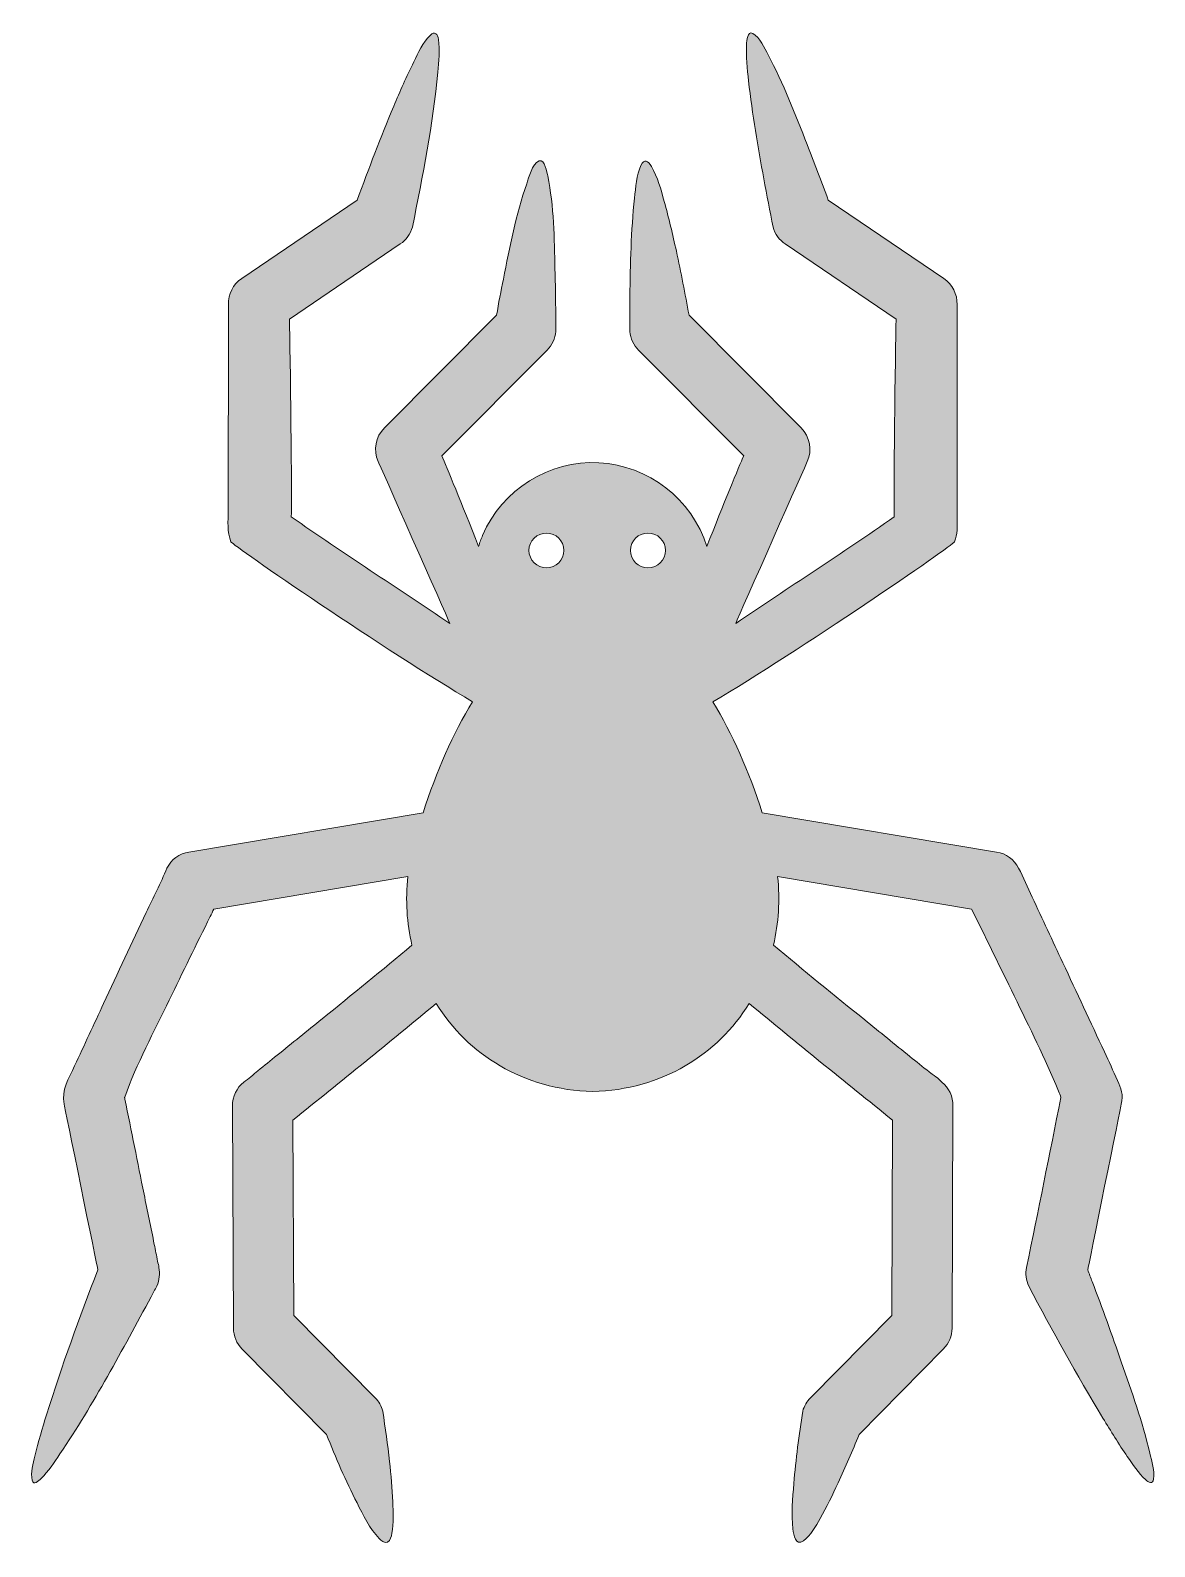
# Model space of a CAD drawing. Header units: inches. Extents: x 0 to 76, y 0 to 102.
import ezdxf

# ---------------------------------------------------------------- set-up
doc = ezdxf.new("R2010")
doc.units = ezdxf.units.IN
doc.header["$MEASUREMENT"] = 0
doc.layers.add('Layer 1', color=7, linetype='Continuous')

msp = doc.modelspace()

# ---------------------------------------------------------------- hatches: boundary and pattern name
at = {"layer": 'Layer 1', "true_color": 0x73cdda}
h = msp.add_hatch(color=133, dxfattribs=at)
h.dxf.hatch_style = 2
edge = h.paths.add_edge_path()
edge.add_spline(control_points=[(73.33, 29.5), (73.33, 29.5), (73.33, 29.51), (73.33, 29.51), (73.47, 30.13), (73.32, 30.56), (73.08, 31.1), (72.78, 31.74), (72.49, 32.38), (72.19, 33.02), (71.26, 35.02), (70.33, 37.02), (69.39, 39.02), (68.71, 40.49), (68.02, 41.96), (67.33, 43.43), (67.03, 44.07), (66.76, 44.76), (66.41, 45.39), (66.12, 45.96), (65.57, 46.37), (64.94, 46.47), (64.94, 46.47), (49.17, 49.11), (49.17, 49.11), (48.28, 51.89), (47.16, 54.46), (45.84, 56.57), (51.56, 59.95), (61.99, 67.1), (62.11, 67.35), (62.32, 67.86), (62.29, 68.38), (62.29, 68.92), (62.29, 69.7), (62.29, 70.48), (62.29, 71.25), (62.29, 73.52), (62.28, 75.78), (62.28, 78.04), (62.28, 79.8), (62.28, 81.55), (62.28, 83.31), (62.3, 84.01), (61.96, 84.67), (61.39, 85.06), (61.39, 85.06), (53.61, 90.33), (53.61, 90.33), (53.16, 91.59), (52.68, 92.84), (52.19, 94.08), (51.39, 96.12), (50.59, 98.19), (49.56, 100.13), (49.32, 100.58), (49.01, 101.3), (48.53, 101.56), (48.16, 101.77), (48.13, 101.04), (48.11, 100.84), (48.07, 100.02), (48.16, 99.18), (48.25, 98.36), (48.37, 97.24), (48.54, 96.13), (48.71, 95.02), (49.06, 92.85), (49.46, 90.68), (49.9, 88.53), (50.02, 88.06), (50.32, 87.66), (50.71, 87.39), (50.71, 87.39), (58.18, 82.33), (58.18, 82.33), (58.11, 80.23), (58, 69.84), (58.05, 69.03), (54.54, 66.56), (50.93, 64.26), (47.38, 61.86), (47.69, 62.58), (52.2, 72.75), (52.2, 72.75), (52.54, 73.52), (52.38, 74.42), (51.79, 75.02), (51.79, 75.02), (44.24, 82.59), (44.24, 82.59), (43.98, 84.04), (43.7, 85.47), (43.39, 86.9), (43.14, 88.03), (42.88, 89.15), (42.57, 90.26), (42.35, 91.05), (42.13, 91.9), (41.71, 92.61), (41.5, 92.98), (41.21, 93.14), (41, 92.68), (40.7, 92.01), (40.65, 91.2), (40.57, 90.48), (40.34, 88.28), (40.29, 86.05), (40.26, 83.84), (40.25, 83.06), (40.25, 82.28), (40.25, 81.5), (40.3, 81.03), (40.5, 80.59), (40.84, 80.25), (40.84, 80.25), (47.92, 73.14), (47.92, 73.14), (47.59, 72.4), (46.57, 69.89), (45.44, 67.04), (44.45, 70.21), (41.5, 72.5), (38.17, 72.67), (34.83, 72.84), (31.66, 70.86), (30.35, 67.78), (30.25, 67.54), (30.16, 67.29), (30.08, 67.04), (28.95, 69.89), (27.93, 72.4), (27.6, 73.14), (27.6, 73.14), (34.69, 80.25), (34.69, 80.25), (35.02, 80.59), (35.23, 81.03), (35.27, 81.5), (35.28, 82.9), (35.26, 84.29), (35.22, 85.68), (35.17, 87.76), (35.16, 89.93), (34.73, 91.97), (34.69, 92.17), (34.53, 93.13), (34.15, 92.98), (33.68, 92.8), (33.46, 91.85), (33.32, 91.45), (32.6, 89.37), (32.17, 87.18), (31.75, 85.03), (31.58, 84.22), (31.43, 83.41), (31.29, 82.59), (31.29, 82.59), (23.74, 75.02), (23.74, 75.02), (23.15, 74.42), (22.98, 73.52), (23.32, 72.75), (23.32, 72.75), (27.84, 62.58), (28.15, 61.86), (24.6, 64.26), (20.98, 66.57), (17.48, 69.03), (17.53, 69.84), (17.41, 80.23), (17.35, 82.33), (17.35, 82.33), (24.81, 87.39), (24.81, 87.39), (25.21, 87.66), (25.5, 88.06), (25.63, 88.53), (26.33, 91.97), (27.01, 95.45), (27.34, 98.96), (27.4, 99.67), (27.49, 100.44), (27.38, 101.15), (27.32, 101.51), (27.14, 101.75), (26.82, 101.43), (26.33, 100.95), (26.02, 100.25), (25.72, 99.64), (25.23, 98.67), (24.8, 97.67), (24.37, 96.66), (23.5, 94.58), (22.68, 92.46), (21.91, 90.33), (21.91, 90.33), (14.14, 85.06), (14.14, 85.06), (13.56, 84.67), (13.22, 84.01), (13.25, 83.31), (13.25, 79.86), (13.24, 76.4), (13.24, 72.95), (13.24, 71.78), (13.24, 70.61), (13.23, 69.44), (13.23, 68.76), (13.15, 67.99), (13.42, 67.35), (13.53, 67.1), (23.96, 59.96), (29.68, 56.58), (28.36, 54.46), (27.24, 51.89), (26.35, 49.11), (26.35, 49.11), (10.59, 46.47), (10.59, 46.47), (9.95, 46.37), (9.4, 45.96), (9.11, 45.39), (8.69, 44.37), (8.17, 43.39), (7.71, 42.4), (6.76, 40.36), (5.8, 38.32), (4.85, 36.28), (4.2, 34.88), (3.55, 33.48), (2.9, 32.08), (2.51, 31.24), (1.98, 30.46), (2.2, 29.51), (2.2, 29.51), (2.19, 29.5), (2.19, 29.5), (2.21, 29.44), (4.42, 18.55), (4.46, 18.35), (3.22, 15.14), (2.04, 11.89), (1.01, 8.6), (0.72, 7.69), (0.45, 6.76), (0.23, 5.82), (0.12, 5.33), (-0.08, 4.7), (0.04, 4.19), (0.12, 3.81), (0.5, 4.15), (0.64, 4.3), (1.13, 4.79), (1.53, 5.39), (1.91, 5.96), (4.18, 9.34), (6.12, 12.96), (8.04, 16.54), (8.17, 16.78), (8.3, 17.02), (8.43, 17.26), (8.6, 17.65), (8.65, 18.09), (8.57, 18.51), (8.57, 18.64), (8.51, 18.8), (8.48, 18.94), (8.41, 19.31), (8.33, 19.68), (8.26, 20.06), (8.03, 21.19), (7.8, 22.32), (7.57, 23.45), (7.14, 25.58), (6.72, 27.71), (6.28, 29.84), (6.27, 29.87), (6.26, 29.91), (6.26, 29.94), (6.26, 29.95), (6.26, 29.96), (6.27, 29.98), (7.08, 32.22), (8.24, 34.37), (9.27, 36.51), (10.18, 38.38), (11.09, 40.26), (12.02, 42.12), (12.1, 42.29), (12.19, 42.46), (12.27, 42.63), (12.27, 42.63), (25.32, 44.82), (25.32, 44.82), (25.15, 43.24), (25.25, 41.68), (25.6, 40.2), (23.6, 38.53), (21.58, 36.89), (19.55, 35.24), (18.54, 34.42), (17.53, 33.61), (16.52, 32.79), (16.09, 32.44), (15.66, 32.1), (15.23, 31.75), (14.92, 31.5), (14.62, 31.19), (14.28, 30.98), (13.8, 30.6), (13.52, 30.01), (13.52, 29.39), (13.52, 29.39), (13.59, 14.43), (13.59, 14.43), (13.59, 13.89), (13.8, 13.39), (14.17, 13.01), (14.17, 13.01), (19.85, 7.26), (19.85, 7.26), (20.47, 5.71), (21.14, 4.16), (21.9, 2.67), (22.31, 1.85), (22.74, 0.93), (23.39, 0.27), (23.52, 0.14), (23.75, -0.07), (23.95, 0.02), (24.15, 0.11), (24.21, 0.43), (24.25, 0.62), (24.38, 1.31), (24.34, 2.04), (24.31, 2.73), (24.27, 3.64), (24.19, 4.54), (24.09, 5.45), (23.96, 6.58), (23.81, 7.71), (23.63, 8.84), (23.54, 9.18), (23.37, 9.49), (23.12, 9.74), (23.12, 9.74), (17.65, 15.27), (17.65, 15.27), (17.65, 15.27), (17.59, 28.43), (17.59, 28.43), (20.82, 31.03), (24.04, 33.63), (27.23, 36.27), (29.36, 32.85), (33.08, 30.47), (37.76, 30.35), (42.44, 30.47), (46.16, 32.85), (48.29, 36.27), (51.48, 33.63), (54.71, 31.03), (57.93, 28.43), (57.93, 28.43), (57.88, 15.27), (57.88, 15.27), (57.88, 15.27), (52.41, 9.74), (52.41, 9.74), (52.16, 9.49), (51.99, 9.18), (51.89, 8.84), (51.64, 7.23), (51.43, 5.6), (51.29, 3.97), (51.21, 2.96), (51.12, 1.92), (51.23, 0.91), (51.28, 0.53), (51.41, -0.28), (51.95, 0.12), (52.44, 0.48), (52.77, 1.1), (53.06, 1.61), (53.51, 2.39), (53.9, 3.2), (54.27, 4.01), (54.77, 5.08), (55.24, 6.16), (55.68, 7.26), (55.68, 7.26), (61.35, 13.01), (61.35, 13.01), (61.73, 13.39), (61.94, 13.89), (61.94, 14.43), (61.94, 14.43), (62, 29.39), (62, 29.39), (62.01, 30.01), (61.73, 30.6), (61.25, 30.98), (61.03, 31.25), (60.66, 31.46), (60.4, 31.67), (59.96, 32.02), (59.53, 32.37), (59.1, 32.71), (58.09, 33.53), (57.08, 34.35), (56.07, 35.17), (54.01, 36.83), (51.95, 38.5), (49.92, 40.21), (50.27, 41.68), (50.37, 43.24), (50.2, 44.82), (50.2, 44.82), (63.25, 42.63), (63.25, 42.63), (64.15, 40.82), (65.04, 39), (65.93, 37.18), (66.95, 35.07), (68.01, 32.98), (68.92, 30.82), (69.04, 30.53), (69.16, 30.24), (69.27, 29.94), (68.49, 26.13), (67.74, 22.32), (66.95, 18.51), (66.95, 18.51), (66.95, 18.51), (66.95, 18.51), (66.87, 18.09), (66.92, 17.65), (67.1, 17.26), (68.69, 14.26), (70.34, 11.28), (72.09, 8.37), (72.62, 7.49), (73.16, 6.63), (73.73, 5.79), (74.1, 5.25), (74.47, 4.67), (74.96, 4.23), (75.16, 4.04), (75.45, 3.88), (75.5, 4.27), (75.57, 4.83), (75.38, 5.47), (75.25, 6.01), (74.75, 8.1), (74.04, 10.14), (73.33, 12.16), (72.7, 13.97), (72.05, 15.77), (71.37, 17.56), (71.27, 17.82), (71.17, 18.09), (71.07, 18.35), (71.11, 18.55), (73.31, 29.44), (73.33, 29.5)], knot_values=[0, 0, 0, 0, 1, 1, 1, 2, 2, 2, 3, 3, 3, 4, 4, 4, 5, 5, 5, 6, 6, 6, 7, 7, 7, 8, 8, 8, 9, 9, 9, 10, 10, 10, 11, 11, 11, 12, 12, 12, 13, 13, 13, 14, 14, 14, 15, 15, 15, 16, 16, 16, 17, 17, 17, 18, 18, 18, 19, 19, 19, 20, 20, 20, 21, 21, 21, 22, 22, 22, 23, 23, 23, 24, 24, 24, 25, 25, 25, 26, 26, 26, 27, 27, 27, 28, 28, 28, 29, 29, 29, 30, 30, 30, 31, 31, 31, 32, 32, 32, 33, 33, 33, 34, 34, 34, 35, 35, 35, 36, 36, 36, 37, 37, 37, 38, 38, 38, 39, 39, 39, 40, 40, 40, 41, 41, 41, 42, 42, 42, 43, 43, 43, 44, 44, 44, 45, 45, 45, 46, 46, 46, 47, 47, 47, 48, 48, 48, 49, 49, 49, 50, 50, 50, 51, 51, 51, 52, 52, 52, 53, 53, 53, 54, 54, 54, 55, 55, 55, 56, 56, 56, 57, 57, 57, 58, 58, 58, 59, 59, 59, 60, 60, 60, 61, 61, 61, 62, 62, 62, 63, 63, 63, 64, 64, 64, 65, 65, 65, 66, 66, 66, 67, 67, 67, 68, 68, 68, 69, 69, 69, 70, 70, 70, 71, 71, 71, 72, 72, 72, 73, 73, 73, 74, 74, 74, 75, 75, 75, 76, 76, 76, 77, 77, 77, 78, 78, 78, 79, 79, 79, 80, 80, 80, 81, 81, 81, 82, 82, 82, 83, 83, 83, 84, 84, 84, 85, 85, 85, 86, 86, 86, 87, 87, 87, 88, 88, 88, 89, 89, 89, 90, 90, 90, 91, 91, 91, 92, 92, 92, 93, 93, 93, 94, 94, 94, 95, 95, 95, 96, 96, 96, 97, 97, 97, 98, 98, 98, 99, 99, 99, 100, 100, 100, 101, 101, 101, 102, 102, 102, 103, 103, 103, 104, 104, 104, 105, 105, 105, 106, 106, 106, 107, 107, 107, 108, 108, 108, 109, 109, 109, 110, 110, 110, 111, 111, 111, 112, 112, 112, 113, 113, 113, 114, 114, 114, 115, 115, 115, 116, 116, 116, 117, 117, 117, 118, 118, 118, 119, 119, 119, 120, 120, 120, 121, 121, 121, 122, 122, 122, 123, 123, 123, 124, 124, 124, 125, 125, 125, 126, 126, 126, 127, 127, 127, 128, 128, 128, 129, 129, 129, 130, 130, 130, 131, 131, 131, 132, 132, 132, 133, 133, 133, 134, 134, 134, 135, 135, 135, 136, 136, 136, 137, 137, 137, 138, 138, 138, 139, 139, 139, 140, 140, 140, 141, 141, 141, 142, 142, 142, 143, 143, 143, 144, 144, 144, 145, 145, 145, 146, 146, 146, 147, 147, 147, 148, 148, 148, 149, 149, 149, 150, 150, 150, 151, 151, 151, 152, 152, 152, 153, 153, 153, 154, 154, 154, 155, 155, 155, 155], degree=3, periodic=1)
edge = h.paths.add_edge_path()
edge.add_spline(control_points=[(33.47, 66.77), (33.47, 67.41), (34.01, 67.94), (34.65, 67.94), (35.29, 67.94), (35.82, 67.41), (35.82, 66.77), (35.82, 66.13), (35.29, 65.59), (34.65, 65.59), (34.01, 65.59), (33.47, 66.13), (33.47, 66.77)], knot_values=[0, 0, 0, 0, 1, 1, 1, 2, 2, 2, 3, 3, 3, 4, 4, 4, 4], degree=3, periodic=1)
edge = h.paths.add_edge_path()
edge.add_spline(control_points=[(40.3, 66.77), (40.3, 67.41), (40.84, 67.94), (41.48, 67.94), (42.12, 67.94), (42.65, 67.41), (42.65, 66.77), (42.65, 66.13), (42.12, 65.59), (41.48, 65.59), (40.84, 65.59), (40.3, 66.13), (40.3, 66.77)], knot_values=[0, 0, 0, 0, 1, 1, 1, 2, 2, 2, 3, 3, 3, 4, 4, 4, 4], degree=3, periodic=1)

# ---------------------------------------------------------------- linework, layer by layer
at = {"layer": 'Layer 1', "lineweight": 0}
for points, knots in [([(73.33, 29.5), (73.33, 29.5), (73.33, 29.51), (73.33, 29.51), (73.47, 30.13), (73.32, 30.56), (73.08, 31.1), (72.78, 31.74), (72.49, 32.38), (72.19, 33.02), (71.26, 35.02), (70.33, 37.02), (69.39, 39.02), (68.71, 40.49), (68.02, 41.96), (67.33, 43.43), (67.03, 44.07), (66.76, 44.76), (66.41, 45.39), (66.12, 45.96), (65.57, 46.37), (64.94, 46.47), (64.94, 46.47), (49.17, 49.11), (49.17, 49.11), (48.28, 51.89), (47.16, 54.46), (45.84, 56.57), (51.56, 59.95), (61.99, 67.1), (62.11, 67.35), (62.32, 67.86), (62.29, 68.38), (62.29, 68.92), (62.29, 69.7), (62.29, 70.48), (62.29, 71.25), (62.29, 73.52), (62.28, 75.78), (62.28, 78.04), (62.28, 79.8), (62.28, 81.55), (62.28, 83.31), (62.3, 84.01), (61.96, 84.67), (61.39, 85.06), (61.39, 85.06), (53.61, 90.33), (53.61, 90.33), (53.16, 91.59), (52.68, 92.84), (52.19, 94.08), (51.39, 96.12), (50.59, 98.19), (49.56, 100.13), (49.32, 100.58), (49.01, 101.3), (48.53, 101.56), (48.16, 101.77), (48.13, 101.04), (48.11, 100.84), (48.07, 100.02), (48.16, 99.18), (48.25, 98.36), (48.37, 97.24), (48.54, 96.13), (48.71, 95.02), (49.06, 92.85), (49.46, 90.68), (49.9, 88.53), (50.02, 88.06), (50.32, 87.66), (50.71, 87.39), (50.71, 87.39), (58.18, 82.33), (58.18, 82.33), (58.11, 80.23), (58, 69.84), (58.05, 69.03), (54.54, 66.56), (50.93, 64.26), (47.38, 61.86), (47.69, 62.58), (52.2, 72.75), (52.2, 72.75), (52.54, 73.52), (52.38, 74.42), (51.79, 75.02), (51.79, 75.02), (44.24, 82.59), (44.24, 82.59), (43.98, 84.04), (43.7, 85.47), (43.39, 86.9), (43.14, 88.03), (42.88, 89.15), (42.57, 90.26), (42.35, 91.05), (42.13, 91.9), (41.71, 92.61), (41.5, 92.98), (41.21, 93.14), (41, 92.68), (40.7, 92.01), (40.65, 91.2), (40.57, 90.48), (40.34, 88.28), (40.29, 86.05), (40.26, 83.84), (40.25, 83.06), (40.25, 82.28), (40.25, 81.5), (40.3, 81.03), (40.5, 80.59), (40.84, 80.25), (40.84, 80.25), (47.92, 73.14), (47.92, 73.14), (47.59, 72.4), (46.57, 69.89), (45.44, 67.04), (44.45, 70.21), (41.5, 72.5), (38.17, 72.67), (34.83, 72.84), (31.66, 70.86), (30.35, 67.78), (30.25, 67.54), (30.16, 67.29), (30.08, 67.04), (28.95, 69.89), (27.93, 72.4), (27.6, 73.14), (27.6, 73.14), (34.69, 80.25), (34.69, 80.25), (35.02, 80.59), (35.23, 81.03), (35.27, 81.5), (35.28, 82.9), (35.26, 84.29), (35.22, 85.68), (35.17, 87.76), (35.16, 89.93), (34.73, 91.97), (34.69, 92.17), (34.53, 93.13), (34.15, 92.98), (33.68, 92.8), (33.46, 91.85), (33.32, 91.45), (32.6, 89.37), (32.17, 87.18), (31.75, 85.03), (31.58, 84.22), (31.43, 83.41), (31.29, 82.59), (31.29, 82.59), (23.74, 75.02), (23.74, 75.02), (23.15, 74.42), (22.98, 73.52), (23.32, 72.75), (23.32, 72.75), (27.84, 62.58), (28.15, 61.86), (24.6, 64.26), (20.98, 66.57), (17.48, 69.03), (17.53, 69.84), (17.41, 80.23), (17.35, 82.33), (17.35, 82.33), (24.81, 87.39), (24.81, 87.39), (25.21, 87.66), (25.5, 88.06), (25.63, 88.53), (26.33, 91.97), (27.01, 95.45), (27.34, 98.96), (27.4, 99.67), (27.49, 100.44), (27.38, 101.15), (27.32, 101.51), (27.14, 101.75), (26.82, 101.43), (26.33, 100.95), (26.02, 100.25), (25.72, 99.64), (25.23, 98.67), (24.8, 97.67), (24.37, 96.66), (23.5, 94.58), (22.68, 92.46), (21.91, 90.33), (21.91, 90.33), (14.14, 85.06), (14.14, 85.06), (13.56, 84.67), (13.22, 84.01), (13.25, 83.31), (13.25, 79.86), (13.24, 76.4), (13.24, 72.95), (13.24, 71.78), (13.24, 70.61), (13.23, 69.44), (13.23, 68.76), (13.15, 67.99), (13.42, 67.35), (13.53, 67.1), (23.96, 59.96), (29.68, 56.58), (28.36, 54.46), (27.24, 51.89), (26.35, 49.11), (26.35, 49.11), (10.59, 46.47), (10.59, 46.47), (9.95, 46.37), (9.4, 45.96), (9.11, 45.39), (8.69, 44.37), (8.17, 43.39), (7.71, 42.4), (6.76, 40.36), (5.8, 38.32), (4.85, 36.28), (4.2, 34.88), (3.55, 33.48), (2.9, 32.08), (2.51, 31.24), (1.98, 30.46), (2.2, 29.51), (2.2, 29.51), (2.19, 29.5), (2.19, 29.5), (2.21, 29.44), (4.42, 18.55), (4.46, 18.35), (3.22, 15.14), (2.04, 11.89), (1.01, 8.6), (0.72, 7.69), (0.45, 6.76), (0.23, 5.82), (0.12, 5.33), (-0.08, 4.7), (0.04, 4.19), (0.12, 3.81), (0.5, 4.15), (0.64, 4.3), (1.13, 4.79), (1.53, 5.39), (1.91, 5.96), (4.18, 9.34), (6.12, 12.96), (8.04, 16.54), (8.17, 16.78), (8.3, 17.02), (8.43, 17.26), (8.6, 17.65), (8.65, 18.09), (8.57, 18.51), (8.57, 18.64), (8.51, 18.8), (8.48, 18.94), (8.41, 19.31), (8.33, 19.68), (8.26, 20.06), (8.03, 21.19), (7.8, 22.32), (7.57, 23.45), (7.14, 25.58), (6.72, 27.71), (6.28, 29.84), (6.27, 29.87), (6.26, 29.91), (6.26, 29.94), (6.26, 29.95), (6.26, 29.96), (6.27, 29.98), (7.08, 32.22), (8.24, 34.37), (9.27, 36.51), (10.18, 38.38), (11.09, 40.26), (12.02, 42.12), (12.1, 42.29), (12.19, 42.46), (12.27, 42.63), (12.27, 42.63), (25.32, 44.82), (25.32, 44.82), (25.15, 43.24), (25.25, 41.68), (25.6, 40.2), (23.6, 38.53), (21.58, 36.89), (19.55, 35.24), (18.54, 34.42), (17.53, 33.61), (16.52, 32.79), (16.09, 32.44), (15.66, 32.1), (15.23, 31.75), (14.92, 31.5), (14.62, 31.19), (14.28, 30.98), (13.8, 30.6), (13.52, 30.01), (13.52, 29.39), (13.52, 29.39), (13.59, 14.43), (13.59, 14.43), (13.59, 13.89), (13.8, 13.39), (14.17, 13.01), (14.17, 13.01), (19.85, 7.26), (19.85, 7.26), (20.47, 5.71), (21.14, 4.16), (21.9, 2.67), (22.31, 1.85), (22.74, 0.93), (23.39, 0.27), (23.52, 0.14), (23.75, -0.07), (23.95, 0.02), (24.15, 0.11), (24.21, 0.43), (24.25, 0.62), (24.38, 1.31), (24.34, 2.04), (24.31, 2.73), (24.27, 3.64), (24.19, 4.54), (24.09, 5.45), (23.96, 6.58), (23.81, 7.71), (23.63, 8.84), (23.54, 9.18), (23.37, 9.49), (23.12, 9.74), (23.12, 9.74), (17.65, 15.27), (17.65, 15.27), (17.65, 15.27), (17.59, 28.43), (17.59, 28.43), (20.82, 31.03), (24.04, 33.63), (27.23, 36.27), (29.36, 32.85), (33.08, 30.47), (37.76, 30.35), (42.44, 30.47), (46.16, 32.85), (48.29, 36.27), (51.48, 33.63), (54.71, 31.03), (57.93, 28.43), (57.93, 28.43), (57.88, 15.27), (57.88, 15.27), (57.88, 15.27), (52.41, 9.74), (52.41, 9.74), (52.16, 9.49), (51.99, 9.18), (51.89, 8.84), (51.64, 7.23), (51.43, 5.6), (51.29, 3.97), (51.21, 2.96), (51.12, 1.92), (51.23, 0.91), (51.28, 0.53), (51.41, -0.28), (51.95, 0.12), (52.44, 0.48), (52.77, 1.1), (53.06, 1.61), (53.51, 2.39), (53.9, 3.2), (54.27, 4.01), (54.77, 5.08), (55.24, 6.16), (55.68, 7.26), (55.68, 7.26), (61.35, 13.01), (61.35, 13.01), (61.73, 13.39), (61.94, 13.89), (61.94, 14.43), (61.94, 14.43), (62, 29.39), (62, 29.39), (62.01, 30.01), (61.73, 30.6), (61.25, 30.98), (61.03, 31.25), (60.66, 31.46), (60.4, 31.67), (59.96, 32.02), (59.53, 32.37), (59.1, 32.71), (58.09, 33.53), (57.08, 34.35), (56.07, 35.17), (54.01, 36.83), (51.95, 38.5), (49.92, 40.21), (50.27, 41.68), (50.37, 43.24), (50.2, 44.82), (50.2, 44.82), (63.25, 42.63), (63.25, 42.63), (64.15, 40.82), (65.04, 39), (65.93, 37.18), (66.95, 35.07), (68.01, 32.98), (68.92, 30.82), (69.04, 30.53), (69.16, 30.24), (69.27, 29.94), (68.49, 26.13), (67.74, 22.32), (66.95, 18.51), (66.95, 18.51), (66.95, 18.51), (66.95, 18.51), (66.87, 18.09), (66.92, 17.65), (67.1, 17.26), (68.69, 14.26), (70.34, 11.28), (72.09, 8.37), (72.62, 7.49), (73.16, 6.63), (73.73, 5.79), (74.1, 5.25), (74.47, 4.67), (74.96, 4.23), (75.16, 4.04), (75.45, 3.88), (75.5, 4.27), (75.57, 4.83), (75.38, 5.47), (75.25, 6.01), (74.75, 8.1), (74.04, 10.14), (73.33, 12.16), (72.7, 13.97), (72.05, 15.77), (71.37, 17.56), (71.27, 17.82), (71.17, 18.09), (71.07, 18.35), (71.11, 18.55), (73.31, 29.44), (73.33, 29.5)], [0, 0, 0, 0, 1, 1, 1, 2, 2, 2, 3, 3, 3, 4, 4, 4, 5, 5, 5, 6, 6, 6, 7, 7, 7, 8, 8, 8, 9, 9, 9, 10, 10, 10, 11, 11, 11, 12, 12, 12, 13, 13, 13, 14, 14, 14, 15, 15, 15, 16, 16, 16, 17, 17, 17, 18, 18, 18, 19, 19, 19, 20, 20, 20, 21, 21, 21, 22, 22, 22, 23, 23, 23, 24, 24, 24, 25, 25, 25, 26, 26, 26, 27, 27, 27, 28, 28, 28, 29, 29, 29, 30, 30, 30, 31, 31, 31, 32, 32, 32, 33, 33, 33, 34, 34, 34, 35, 35, 35, 36, 36, 36, 37, 37, 37, 38, 38, 38, 39, 39, 39, 40, 40, 40, 41, 41, 41, 42, 42, 42, 43, 43, 43, 44, 44, 44, 45, 45, 45, 46, 46, 46, 47, 47, 47, 48, 48, 48, 49, 49, 49, 50, 50, 50, 51, 51, 51, 52, 52, 52, 53, 53, 53, 54, 54, 54, 55, 55, 55, 56, 56, 56, 57, 57, 57, 58, 58, 58, 59, 59, 59, 60, 60, 60, 61, 61, 61, 62, 62, 62, 63, 63, 63, 64, 64, 64, 65, 65, 65, 66, 66, 66, 67, 67, 67, 68, 68, 68, 69, 69, 69, 70, 70, 70, 71, 71, 71, 72, 72, 72, 73, 73, 73, 74, 74, 74, 75, 75, 75, 76, 76, 76, 77, 77, 77, 78, 78, 78, 79, 79, 79, 80, 80, 80, 81, 81, 81, 82, 82, 82, 83, 83, 83, 84, 84, 84, 85, 85, 85, 86, 86, 86, 87, 87, 87, 88, 88, 88, 89, 89, 89, 90, 90, 90, 91, 91, 91, 92, 92, 92, 93, 93, 93, 94, 94, 94, 95, 95, 95, 96, 96, 96, 97, 97, 97, 98, 98, 98, 99, 99, 99, 100, 100, 100, 101, 101, 101, 102, 102, 102, 103, 103, 103, 104, 104, 104, 105, 105, 105, 106, 106, 106, 107, 107, 107, 108, 108, 108, 109, 109, 109, 110, 110, 110, 111, 111, 111, 112, 112, 112, 113, 113, 113, 114, 114, 114, 115, 115, 115, 116, 116, 116, 117, 117, 117, 118, 118, 118, 119, 119, 119, 120, 120, 120, 121, 121, 121, 122, 122, 122, 123, 123, 123, 124, 124, 124, 125, 125, 125, 126, 126, 126, 127, 127, 127, 128, 128, 128, 129, 129, 129, 130, 130, 130, 131, 131, 131, 132, 132, 132, 133, 133, 133, 134, 134, 134, 135, 135, 135, 136, 136, 136, 137, 137, 137, 138, 138, 138, 139, 139, 139, 140, 140, 140, 141, 141, 141, 142, 142, 142, 143, 143, 143, 144, 144, 144, 145, 145, 145, 146, 146, 146, 147, 147, 147, 148, 148, 148, 149, 149, 149, 150, 150, 150, 151, 151, 151, 152, 152, 152, 153, 153, 153, 154, 154, 154, 155, 155, 155, 155]), ([(33.47, 66.77), (33.47, 67.41), (34.01, 67.94), (34.65, 67.94), (35.29, 67.94), (35.82, 67.41), (35.82, 66.77), (35.82, 66.13), (35.29, 65.59), (34.65, 65.59), (34.01, 65.59), (33.47, 66.13), (33.47, 66.77)], [0, 0, 0, 0, 1, 1, 1, 2, 2, 2, 3, 3, 3, 4, 4, 4, 4]), ([(40.3, 66.77), (40.3, 67.41), (40.84, 67.94), (41.48, 67.94), (42.12, 67.94), (42.65, 67.41), (42.65, 66.77), (42.65, 66.13), (42.12, 65.59), (41.48, 65.59), (40.84, 65.59), (40.3, 66.13), (40.3, 66.77)], [0, 0, 0, 0, 1, 1, 1, 2, 2, 2, 3, 3, 3, 4, 4, 4, 4])]:
    msp.add_open_spline(points, degree=3, knots=knots, dxfattribs=at)

doc.saveas('drawing.dxf')
